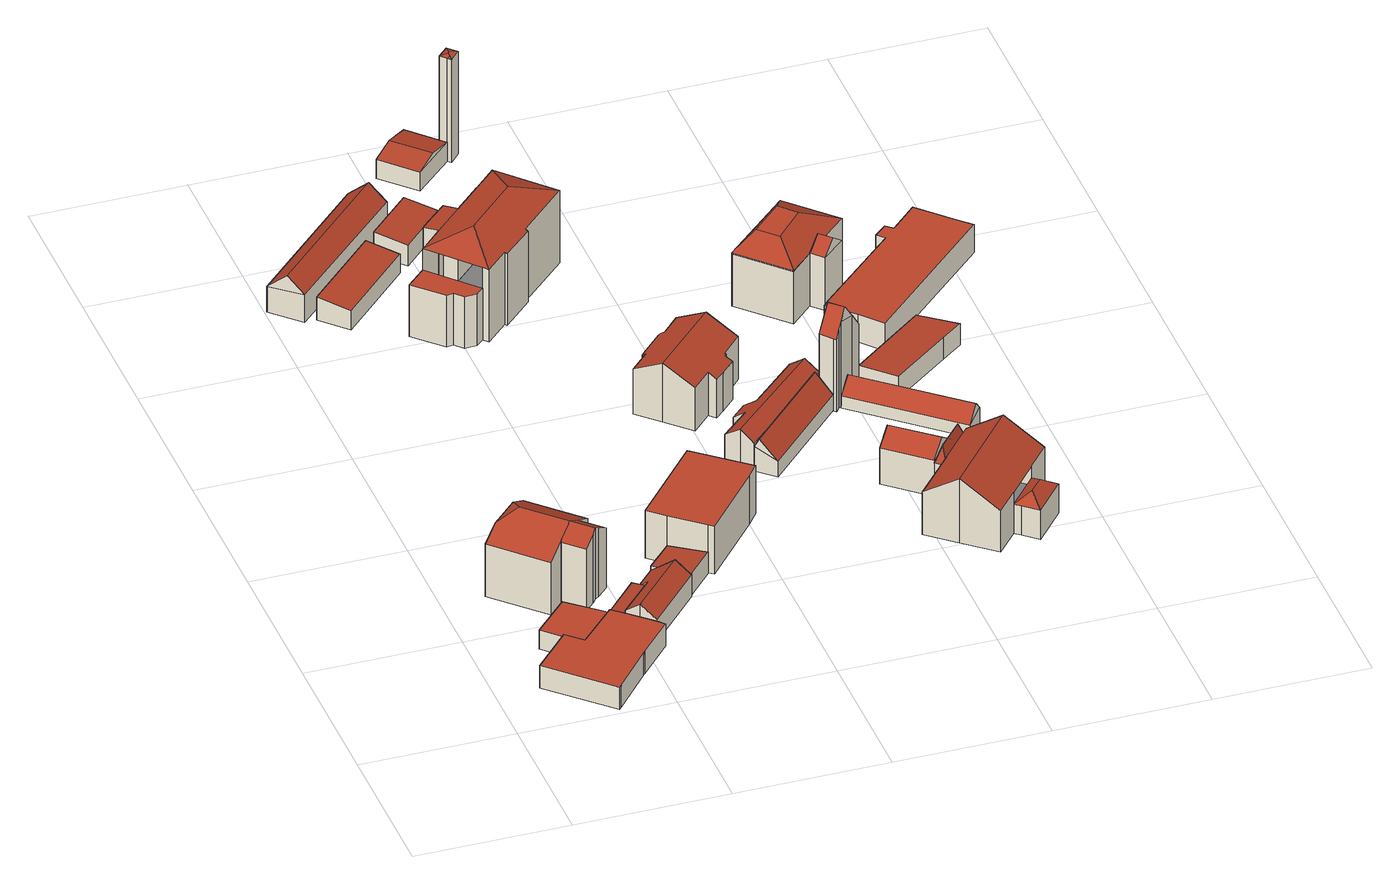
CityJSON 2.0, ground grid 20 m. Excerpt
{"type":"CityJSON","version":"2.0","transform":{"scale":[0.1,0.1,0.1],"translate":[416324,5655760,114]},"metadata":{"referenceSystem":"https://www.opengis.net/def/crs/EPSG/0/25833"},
"CityObjects":{
"building1":{"type":"Building","attributes":{"Dachtyp_tdc":"tdcPolyFlatRoof","Gemeindeschluessel":14612000,"Dachneigung":0,"QualitaetDacherkennung":68,"Geometrietyp2DReferenz":"3000","measuredHeight":3.18,"function":"31001_9998","roofType":"1000"},"geometry":[{"type":"Solid","lod":"2","boundaries":[[[[0,1,2,3]],[[1,4,5,2]],[[4,6,7,5]],[[6,8,9,7]],[[8,10,11,9]],[[10,12,13,11]],[[12,14,15,13]],[[14,16,17,15]],[[16,18,19,17]],[[18,20,21,19]],[[20,0,3,21]],[[20,18,16,14,12,10,8,6,4,1,0]],[[3,2,5,7,9,11,13,15,17,19,21]]]],"semantics":{"surfaces":[{"type":"WallSurface"},{"type":"RoofSurface"},{"type":"GroundSurface"}],"values":[[0,0,0,0,0,0,0,0,0,0,0,1,2]]}}]},
"building2":{"type":"Building","attributes":{"Dachtyp_tdc":"tdcPolyFlatRoof","Gemeindeschluessel":14612000,"Dachneigung":0,"QualitaetDacherkennung":57,"Geometrietyp2DReferenz":"3000","measuredHeight":2.69,"function":"31001_9998","roofType":"1000"},"geometry":[{"type":"Solid","lod":"2","boundaries":[[[[22,23,24,25]],[[23,26,27,24]],[[26,28,29,27]],[[28,30,31,29]],[[30,22,25,31]],[[30,28,26,23,22]],[[25,24,27,29,31]]]],"semantics":{"surfaces":[{"type":"WallSurface"},{"type":"RoofSurface"},{"type":"GroundSurface"}],"values":[[0,0,0,0,0,1,2]]}}]},
"building3":{"type":"Building","attributes":{"Gemeindeschluessel":14612000,"Geometrietyp2DReferenz":"3000","function":"31001_9998","roofType":"9999"},"children":["building3-1","building3-2"]},
"building3-1":{"type":"BuildingPart","attributes":{"Dachtyp_tdc":"tdcGableRoof","Dachneigung":32.23,"QualitaetDacherkennung":63,"Geometrietyp2DReferenz":"3000","measuredHeight":10.36,"roofType":"3100"},"parents":["building3"],"geometry":[{"type":"MultiSurface","lod":"2","boundaries":[[[32,33,34,35]],[[36,37,38,39]],[[37,40,41,38]],[[40,42,43,41]],[[42,44,45,43]],[[44,46,47,45]],[[46,32,35,47]],[[42,40,37,36,48,49]],[[49,50,33,32,46,44,42]],[[35,34,51,39,38,41,43,45,47]]],"semantics":{"surfaces":[{"type":"WallSurface"},{"type":"RoofSurface"},{"type":"GroundSurface"}],"values":[0,0,0,0,0,0,0,1,1,2]}}]},
"building3-2":{"type":"BuildingPart","attributes":{"Dachtyp_tdc":"tdcGableAndHippedGRoof","Dachneigung":28.28,"QualitaetDacherkennung":43,"Geometrietyp2DReferenz":"3000","measuredHeight":10.27,"roofType":"9999"},"parents":["building3"],"geometry":[{"type":"MultiSurface","lod":"2","boundaries":[[[52,36,39]],[[53,54,35,34,33]],[[54,55,56,35]],[[55,57,58,56]],[[57,59,60,58]],[[59,61,62,60]],[[61,63,64,62]],[[63,65,66,64]],[[65,52,39,66]],[[61,59,67]],[[59,57,55,54,53,50,49,67]],[[49,68,48,52,65,63,61,67]],[[39,51,34,35,56,58,60,62,64,66]]],"semantics":{"surfaces":[{"type":"WallSurface"},{"type":"RoofSurface"},{"type":"GroundSurface"}],"values":[0,0,0,0,0,0,0,0,0,1,1,1,2]}}]},
"building4":{"type":"Building","attributes":{"Dachtyp_tdc":"tdcPolyFlatRoof","Gemeindeschluessel":14612000,"Dachneigung":5.61,"QualitaetDacherkennung":56,"Geometrietyp2DReferenz":"3000","measuredHeight":2.81,"function":"31001_9998","roofType":"2100"},"geometry":[{"type":"Solid","lod":"2","boundaries":[[[[69,70,71,72]],[[70,73,74,71]],[[73,75,76,74]],[[75,77,78,76]],[[77,79,80,78]],[[79,69,72,80]],[[79,77,75,73,70,69]],[[72,71,74,76,78,80]]]],"semantics":{"surfaces":[{"type":"WallSurface"},{"type":"RoofSurface"},{"type":"GroundSurface"}],"values":[[0,0,0,0,0,0,1,2]]}}]},
"building5":{"type":"Building","attributes":{"Dachtyp_tdc":"tdcGableRoof","Gemeindeschluessel":14612000,"Dachneigung":36.35,"QualitaetDacherkennung":75,"Geometrietyp2DReferenz":"3000","measuredHeight":4.66,"function":"31001_9998","roofType":"3100"},"geometry":[{"type":"Solid","lod":"2","boundaries":[[[[81,82,83,78]],[[82,84,85,83]],[[84,86,87,85]],[[86,88,89,87]],[[88,90,91,89]],[[90,92,72,91]],[[92,93,80,72]],[[93,81,78,80]],[[90,88,86,84]],[[84,82,81,93,92,90]],[[78,83,85,87,89,91,72,80]]]],"semantics":{"surfaces":[{"type":"WallSurface"},{"type":"RoofSurface"},{"type":"GroundSurface"}],"values":[[0,0,0,0,0,0,0,0,1,1,2]]}}]},
"building6":{"type":"Building","attributes":{"Dachtyp_tdc":"tdcPolyFlatRoof","Gemeindeschluessel":14612000,"Dachneigung":4.17,"QualitaetDacherkennung":59,"Geometrietyp2DReferenz":"3000","measuredHeight":3.15,"function":"31001_9998","roofType":"2100"},"geometry":[{"type":"Solid","lod":"2","boundaries":[[[[94,95,96,97]],[[95,98,99,96]],[[98,100,101,99]],[[100,94,97,101]],[[100,98,95,94]],[[97,96,99,101]]]],"semantics":{"surfaces":[{"type":"WallSurface"},{"type":"RoofSurface"},{"type":"GroundSurface"}],"values":[[0,0,0,0,1,2]]}}]},
"building7":{"type":"Building","attributes":{"Dachtyp_tdc":"tdcPolyFlatRoof","Gemeindeschluessel":14612000,"Dachneigung":7.05,"QualitaetDacherkennung":81,"Geometrietyp2DReferenz":"3000","measuredHeight":3.3,"function":"31001_9998","roofType":"2100"},"geometry":[{"type":"Solid","lod":"2","boundaries":[[[[102,103,104,105]],[[103,106,107,104]],[[106,108,109,107]],[[108,102,105,109]],[[108,106,103,102]],[[105,104,107,109]]]],"semantics":{"surfaces":[{"type":"WallSurface"},{"type":"RoofSurface"},{"type":"GroundSurface"}],"values":[[0,0,0,0,1,2]]}}]},
"building8":{"type":"Building","attributes":{"Dachtyp_tdc":"tdcGableRoof","Gemeindeschluessel":14612000,"Dachneigung":41.86,"QualitaetDacherkennung":81,"Geometrietyp2DReferenz":"3000","measuredHeight":6.04,"function":"31001_9998","roofType":"3100"},"geometry":[{"type":"Solid","lod":"2","boundaries":[[[[110,111,112,113]],[[111,114,115,112]],[[114,116,117,115]],[[116,110,113,117]],[[114,111,118]],[[110,116,119]],[[111,110,119,118]],[[116,114,118,119]],[[113,112,115,117]]]],"semantics":{"surfaces":[{"type":"WallSurface"},{"type":"RoofSurface"},{"type":"GroundSurface"}],"values":[[0,0,0,0,0,0,1,1,2]]}}]},
"building9":{"type":"Building","attributes":{"Dachtyp_tdc":"tdcPolyFlatRoof","Gemeindeschluessel":14612000,"Dachneigung":0,"QualitaetDacherkennung":75,"Geometrietyp2DReferenz":"3000","measuredHeight":6.92,"function":"31001_9998","roofType":"1000"},"geometry":[{"type":"Solid","lod":"2","boundaries":[[[[120,121,122,123]],[[121,124,125,122]],[[124,126,127,125]],[[126,128,129,127]],[[128,130,131,129]],[[130,132,133,131]],[[132,120,123,133]],[[132,130,128,126,124,121,120]],[[123,122,125,127,129,131,133]]]],"semantics":{"surfaces":[{"type":"WallSurface"},{"type":"RoofSurface"},{"type":"GroundSurface"}],"values":[[0,0,0,0,0,0,0,1,2]]}}]},
"building10":{"type":"Building","attributes":{"Dachtyp_tdc":"tdcPolyFlatRoof","Gemeindeschluessel":14612000,"Dachneigung":7.01,"QualitaetDacherkennung":73,"Geometrietyp2DReferenz":"3000","measuredHeight":3.53,"function":"31001_9998","roofType":"2100"},"geometry":[{"type":"Solid","lod":"2","boundaries":[[[[134,135,136,137]],[[135,138,139,136]],[[138,140,141,139]],[[140,134,137,141]],[[140,138,135,134]],[[137,136,139,141]]]],"semantics":{"surfaces":[{"type":"WallSurface"},{"type":"RoofSurface"},{"type":"GroundSurface"}],"values":[[0,0,0,0,1,2]]}}]},
"building11":{"type":"Building","attributes":{"Gemeindeschluessel":14612000,"Geometrietyp2DReferenz":"3000","function":"31001_9998","roofType":"9999"},"children":["building11-1","building11-2","building11-3"]},
"building11-1":{"type":"BuildingPart","attributes":{"Dachtyp_tdc":"tdcPolyFlatRoof","Dachneigung":6.2,"QualitaetDacherkennung":50,"Geometrietyp2DReferenz":"3000","measuredHeight":10.48,"roofType":"2100"},"parents":["building11"],"geometry":[{"type":"MultiSurface","lod":"2","boundaries":[[[142,143,144,145]],[[142,146,147,143]],[[146,148,149,147]],[[148,150,151,149]],[[150,152,153,151]],[[152,154,155,153]],[[152,150,148,146,142,145,154]],[[144,143,147,149,151,153,155]]],"semantics":{"surfaces":[{"type":"WallSurface"},{"type":"RoofSurface"},{"type":"GroundSurface"}],"values":[0,0,0,0,0,0,1,2]}}]},
"building11-2":{"type":"BuildingPart","attributes":{"Dachtyp_tdc":"tdcPolyFlatRoof","Dachneigung":0,"QualitaetDacherkennung":50,"Geometrietyp2DReferenz":"3000","measuredHeight":7.4,"roofType":"1000"},"parents":["building11"],"geometry":[{"type":"MultiSurface","lod":"2","boundaries":[[[156,157,158,159]],[[157,160,161,158]],[[160,162,163,161]],[[162,164,165,163]],[[164,166,167,165]],[[166,168,169,167]],[[168,170,171,169]],[[168,166,164,162,160,157,156,170]],[[171,159,158,161,163,165,167,169]]],"semantics":{"surfaces":[{"type":"WallSurface"},{"type":"RoofSurface"},{"type":"GroundSurface"}],"values":[0,0,0,0,0,0,0,1,2]}}]},
"building11-3":{"type":"BuildingPart","attributes":{"Dachtyp_tdc":"tdcHipRoof","Dachneigung":24.29,"QualitaetDacherkennung":73,"Geometrietyp2DReferenz":"3000","measuredHeight":12.41,"roofType":"3200"},"parents":["building11"],"geometry":[{"type":"MultiSurface","lod":"2","boundaries":[[[172,173,174,175]],[[173,176,177,174]],[[176,178,156,159,177]],[[179,180,171,170]],[[180,145,144,171]],[[154,181,155]],[[181,182,183,155]],[[182,184,185,183]],[[184,186,187,185]],[[186,188,189,187]],[[188,172,175,189]],[[184,182,190]],[[179,178,176,191]],[[182,181,154,145,180,179,191,190]],[[176,173,172,188,186,184,190,191]],[[175,174,177,159,171,144,155,183,185,187,189]]],"semantics":{"surfaces":[{"type":"WallSurface"},{"type":"RoofSurface"},{"type":"GroundSurface"}],"values":[0,0,0,0,0,0,0,0,0,0,0,1,1,1,1,2]}}]},
"building12":{"type":"Building","attributes":{"Dachtyp_tdc":"tdcGableRoof","Gemeindeschluessel":14612000,"Dachneigung":28.19,"QualitaetDacherkennung":68,"Geometrietyp2DReferenz":"3000","measuredHeight":8.42,"function":"31001_9998","roofType":"3100"},"geometry":[{"type":"Solid","lod":"2","boundaries":[[[[192,193,194,195]],[[193,196,197,194]],[[196,198,199,197]],[[198,200,201,199]],[[200,202,203,201]],[[202,204,205,203]],[[204,206,207,205]],[[206,208,209,207]],[[208,210,211,209]],[[210,212,213,211]],[[212,214,215,213]],[[214,216,217,215]],[[216,218,219,217]],[[218,220,221,219]],[[220,222,223,221]],[[222,224,225,223]],[[224,226,227,225]],[[226,228,229,227]],[[228,192,195,229]],[[224,222,220,218,216,214,212,210,208,206,204]],[[204,202,200,198,196,193,192,228,226,224]],[[195,194,197,199,201,203,205,207,209,211,213,215,217,219,221,223,225,227,229]]]],"semantics":{"surfaces":[{"type":"WallSurface"},{"type":"RoofSurface"},{"type":"GroundSurface"}],"values":[[0,0,0,0,0,0,0,0,0,0,0,0,0,0,0,0,0,0,0,1,1,2]]}}]},
"building13":{"type":"Building","attributes":{"Dachtyp_tdc":"tdcFreeFormRoof","Gemeindeschluessel":14612000,"Dachneigung":11.57,"QualitaetDacherkennung":55,"Geometrietyp2DReferenz":"3000","measuredHeight":3.42,"function":"31001_9998","roofType":"5000"},"geometry":[{"type":"Solid","lod":"2","boundaries":[[[[230,231,232,233]],[[231,234,235,232]],[[234,236,237,235]],[[236,238,239,237]],[[238,230,233,239]],[[240,236,234,231,241]],[[238,240,241,230]],[[231,230,241]],[[238,236,240]],[[233,232,235,237,239]]]],"semantics":{"surfaces":[{"type":"WallSurface"},{"type":"RoofSurface"},{"type":"GroundSurface"}],"values":[[0,0,0,0,0,1,1,0,0,2]]}}]},
"building14":{"type":"Building","attributes":{"Dachtyp_tdc":"tdcFreeFormRoof","Gemeindeschluessel":14612000,"Dachneigung":36.95,"QualitaetDacherkennung":44,"Geometrietyp2DReferenz":"3000","measuredHeight":5.37,"function":"31001_9998","roofType":"5000"},"geometry":[{"type":"Solid","lod":"2","boundaries":[[[[242,243,244,245]],[[243,246,247,244]],[[248,249,250,251,252]],[[252,253,254,255,246,243,242,248]],[[247,256,257,258,259,260,261,262,263,245,244]],[[248,242,245,263]],[[246,255,256,247]],[[255,254,257,256]],[[254,253,258,257]],[[253,252,259,258]],[[252,251,260,259]],[[251,250,261,260]],[[250,249,262,261]],[[249,248,263,262]]]],"semantics":{"surfaces":[{"type":"WallSurface"},{"type":"RoofSurface"},{"type":"GroundSurface"}],"values":[[0,0,1,1,2,0,0,0,0,0,0,0,0,0]]}}]},
"building15":{"type":"Building","attributes":{"Dachtyp_tdc":"tdcFreeFormRoof","Gemeindeschluessel":14612000,"Dachneigung":45.11,"QualitaetDacherkennung":18,"Geometrietyp2DReferenz":"3000","measuredHeight":4.7,"function":"31001_9998","roofType":"5000"},"geometry":[{"type":"Solid","lod":"2","boundaries":[[[[264,265,261,262]],[[265,266,267,261]],[[266,268,269,267]],[[268,270,271,269]],[[270,264,262,271]],[[268,266,272,273,270]],[[273,272,265,264]],[[266,265,272]],[[264,270,273]],[[262,261,267,269,271]]]],"semantics":{"surfaces":[{"type":"WallSurface"},{"type":"RoofSurface"},{"type":"GroundSurface"}],"values":[[0,0,0,0,0,1,1,0,0,2]]}}]},
"building16":{"type":"Building","attributes":{"Dachtyp_tdc":"tdcFreeFormRoof","Gemeindeschluessel":14612000,"Dachneigung":13.47,"QualitaetDacherkennung":9,"Geometrietyp2DReferenz":"3000","measuredHeight":14.96,"function":"31001_9998","roofType":"5000"},"geometry":[{"type":"Solid","lod":"2","boundaries":[[[[274,275,237,276]],[[275,277,235,237]],[[277,278,279,235]],[[278,280,281,279]],[[280,274,276,281]],[[282,280,278]],[[283,282,278,277]],[[284,283,277,275]],[[284,275,274]],[[282,283,284,274,280]],[[276,237,235,279,281]]]],"semantics":{"surfaces":[{"type":"WallSurface"},{"type":"RoofSurface"},{"type":"GroundSurface"}],"values":[[0,0,0,0,0,1,1,1,1,1,2]]}}]},
"building17":{"type":"Building","attributes":{"Dachtyp_tdc":"tdcFreeFormRoof","Gemeindeschluessel":14612000,"Dachneigung":51.75,"QualitaetDacherkennung":5,"Geometrietyp2DReferenz":"3000","measuredHeight":13.47,"function":"31001_9998","roofType":"5000"},"geometry":[{"type":"Solid","lod":"2","boundaries":[[[[285,286,287,288]],[[286,289,290,287]],[[289,291,292,290]],[[291,293,294,292]],[[293,295,296,294]],[[295,297,298,296]],[[297,299,300,298]],[[299,285,288,300]],[[293,291,289,301,302]],[[297,295,302,301,286,285,299]],[[295,293,302]],[[289,286,301]],[[288,287,290,292,294,296,298,300]]]],"semantics":{"surfaces":[{"type":"WallSurface"},{"type":"RoofSurface"},{"type":"GroundSurface"}],"values":[[0,0,0,0,0,0,0,0,1,1,0,0,2]]}}]},
"building18":{"type":"Building","attributes":{"Gemeindeschluessel":14612000,"Geometrietyp2DReferenz":"3000","function":"31001_9998","roofType":"9999"},"children":["building18-1","building18-2","building18-3","building18-4"]},
"building18-1":{"type":"BuildingPart","attributes":{"Dachtyp_tdc":"tdcGableRoof","Dachneigung":38.38,"QualitaetDacherkennung":68,"Geometrietyp2DReferenz":"3000","measuredHeight":6.99,"roofType":"3100"},"parents":["building18"],"geometry":[{"type":"MultiSurface","lod":"2","boundaries":[[[303,304,305,306,307]],[[304,308,309,305]],[[308,310,311,312,309]],[[308,304,313]],[[303,310,314]],[[304,303,314,313]],[[310,308,313,314]],[[306,305,309,312]]],"semantics":{"surfaces":[{"type":"WallSurface"},{"type":"RoofSurface"},{"type":"GroundSurface"}],"values":[0,0,0,0,0,1,1,2]}}]},
"building18-2":{"type":"BuildingPart","attributes":{"Dachtyp_tdc":"tdcFreeFormRoof","Dachneigung":71.19,"QualitaetDacherkennung":28,"Geometrietyp2DReferenz":"3000","measuredHeight":7.04,"roofType":"5000"},"parents":["building18"],"geometry":[{"type":"MultiSurface","lod":"2","boundaries":[[[311,315,316,312]],[[315,317,318,316]],[[319,307,306,320]],[[321,317,315]],[[322,321,315,311,307]],[[322,307,319]],[[321,322,319,317]],[[306,312,316,318,320]]],"semantics":{"surfaces":[{"type":"WallSurface"},{"type":"RoofSurface"},{"type":"GroundSurface"}],"values":[0,0,0,1,1,1,1,2]}}]},
"building18-3":{"type":"BuildingPart","attributes":{"Dachtyp_tdc":"tdcGableRoof","Dachneigung":32.5,"QualitaetDacherkennung":66,"Geometrietyp2DReferenz":"3000","measuredHeight":9.21,"roofType":"3100"},"parents":["building18"],"geometry":[{"type":"MultiSurface","lod":"2","boundaries":[[[323,324,325,318,317]],[[324,326,327,325]],[[326,328,329,327]],[[328,330,331,329]],[[330,332,331]],[[333,334,335]],[[333,336,337,334]],[[336,338,339,337]],[[338,340,341,339]],[[340,342,319,320,341]],[[338,336,333,330,328,326]],[[326,324,323,342,340,338]],[[318,325,327,329,331,334,337,339,341,320]]],"semantics":{"surfaces":[{"type":"WallSurface"},{"type":"RoofSurface"},{"type":"GroundSurface"}],"values":[0,0,0,0,0,0,0,0,0,0,1,1,2]}}]},
"building18-4":{"type":"BuildingPart","attributes":{"Dachtyp_tdc":"tdcFreeFormRoof","Dachneigung":36.28,"QualitaetDacherkennung":24,"Geometrietyp2DReferenz":"3000","measuredHeight":5.43,"roofType":"5000"},"parents":["building18"],"geometry":[{"type":"MultiSurface","lod":"2","boundaries":[[[343,344,345,346]],[[344,347,348,345]],[[347,335,334,348]],[[332,349,350,331]],[[335,347,344,351]],[[344,343,352,351]],[[343,349,332,352]],[[332,335,351,352]],[[346,345,348,334,331,350]],[[349,343,346,350]]],"semantics":{"surfaces":[{"type":"WallSurface"},{"type":"RoofSurface"},{"type":"GroundSurface"}],"values":[0,0,0,0,1,1,1,1,2,0]}}]},
"building19":{"type":"Building","attributes":{"Dachtyp_tdc":"tdcGableRoof","Gemeindeschluessel":14612000,"Dachneigung":46.58,"QualitaetDacherkennung":46,"Geometrietyp2DReferenz":"3000","measuredHeight":3.65,"function":"31001_9998","roofType":"3100"},"geometry":[{"type":"Solid","lod":"2","boundaries":[[[[353,354,355,356]],[[354,357,358,355]],[[357,359,360,358]],[[359,353,356,360]],[[357,354,361]],[[353,359,362]],[[354,353,362,361]],[[359,357,361,362]],[[356,355,358,360]]]],"semantics":{"surfaces":[{"type":"WallSurface"},{"type":"RoofSurface"},{"type":"GroundSurface"}],"values":[[0,0,0,0,0,0,1,1,2]]}}]},
"building20":{"type":"Building","attributes":{"Gemeindeschluessel":14612000,"Geometrietyp2DReferenz":"3000","function":"31001_9998","roofType":"9999"},"children":["building20-1","building20-2"]},
"building20-1":{"type":"BuildingPart","attributes":{"Dachtyp_tdc":"tdcGableRoof","Dachneigung":38.56,"QualitaetDacherkennung":57,"Geometrietyp2DReferenz":"3000","measuredHeight":9.2,"roofType":"3100"},"parents":["building20"],"geometry":[{"type":"MultiSurface","lod":"2","boundaries":[[[363,364,365,366]],[[364,367,368,365]],[[367,369,370,371,368]],[[367,364,372]],[[363,373,369,374]],[[364,363,374,372]],[[369,367,372,374]],[[366,365,368,371]]],"semantics":{"surfaces":[{"type":"WallSurface"},{"type":"RoofSurface"},{"type":"GroundSurface"}],"values":[0,0,0,0,0,1,1,2]}}]},
"building20-2":{"type":"BuildingPart","attributes":{"Dachtyp_tdc":"tdcCutTentRoof","Dachneigung":29.54,"QualitaetDacherkennung":62,"Geometrietyp2DReferenz":"3000","measuredHeight":9.57,"roofType":"9999"},"parents":["building20"],"geometry":[{"type":"MultiSurface","lod":"2","boundaries":[[[375,376,377,378]],[[376,379,380,377]],[[379,381,363,366,380]],[[370,382,383,371]],[[382,375,378,383]],[[384,385,386,387]],[[376,384,387,388]],[[379,376,388,389]],[[381,379,389,386,385,370]],[[389,388,387,386]],[[370,385,382]],[[381,370,373]],[[382,385,384,375]],[[375,384,376]],[[378,377,380,366,371,383]]],"semantics":{"surfaces":[{"type":"WallSurface"},{"type":"RoofSurface"},{"type":"GroundSurface"}],"values":[0,0,0,0,0,1,1,1,1,1,0,0,0,0,2]}}]},
"building21":{"type":"Building","attributes":{"Dachtyp_tdc":"tdcPolyFlatRoof","Gemeindeschluessel":14612000,"Dachneigung":3.06,"QualitaetDacherkennung":69,"Geometrietyp2DReferenz":"3000","measuredHeight":3.16,"function":"31001_9998","roofType":"2100"},"geometry":[{"type":"Solid","lod":"2","boundaries":[[[[390,391,392,393]],[[391,394,395,392]],[[394,396,397,395]],[[396,398,399,397]],[[398,390,393,399]],[[398,396,394,391,390]],[[393,392,395,397,399]]]],"semantics":{"surfaces":[{"type":"WallSurface"},{"type":"RoofSurface"},{"type":"GroundSurface"}],"values":[[0,0,0,0,0,1,2]]}}]},
"building22":{"type":"Building","attributes":{"Dachtyp_tdc":"tdcPolyFlatRoof","Gemeindeschluessel":14612000,"Dachneigung":0,"QualitaetDacherkennung":80,"Geometrietyp2DReferenz":"3000","measuredHeight":4.05,"function":"31001_9998","roofType":"1000"},"geometry":[{"type":"Solid","lod":"2","boundaries":[[[[400,401,402,403]],[[401,404,405,402]],[[404,406,407,405]],[[406,408,409,407]],[[408,410,411,409]],[[410,412,413,411]],[[412,414,415,413]],[[414,416,417,415]],[[416,418,419,417]],[[418,420,421,419]],[[420,400,403,421]],[[420,418,416,414,412,410,408,406,404,401,400]],[[403,402,405,407,409,411,413,415,417,419,421]]]],"semantics":{"surfaces":[{"type":"WallSurface"},{"type":"RoofSurface"},{"type":"GroundSurface"}],"values":[[0,0,0,0,0,0,0,0,0,0,0,1,2]]}}]}
},
"vertices":[
[183,68,36],[181,66,36],[181,66,4],[183,68,4],[134,11,36],[134,11,4],[131,8,36],[131,8,4],[56,81,36],[56,81,4],[104,133,36],[104,133,4],[124,114,36],[124,114,4],[172,164,36],[172,164,4],[187,151,36],[187,151,4],[217,123,36],[217,123,4],[225,114,36],[225,114,4],
[124,114,32],[104,133,32],[104,133,5],[124,114,5],[81,156,32],[81,156,5],[126,203,32],[126,203,5],[172,164,32],[172,164,5],
[135,234,95],[135,235,95],[135,235,7],[135,234,7],[171,272,93],[196,247,93],[196,247,7],[171,272,7],[182,233,106],[182,233,7],[176,228,110],[176,228,7],[171,222,105],[171,222,7],[159,210,95],[159,210,7],[163,263,101],[152,252,110],[149,249,108],[152,252,7],
[171,272,94],[135,235,97],[135,234,97],[116,215,82],[116,215,7],[55,277,82],[55,277,7],[74,296,96],[74,296,7],[108,330,96],[108,330,7],[127,348,82],[127,348,7],[187,288,82],[187,288,7],[105,299,110],[152,252,109],
[187,151,35],[172,164,33],[172,164,7],[187,151,7],[175,168,33],[175,168,7],[216,212,33],[216,212,7],[222,206,34],[222,206,7],[231,198,35],[231,198,7],
[222,206,30],[247,233,30],[247,233,7],[270,212,54],[270,212,7],[286,197,38],[286,197,7],[217,123,38],[217,123,7],[201,138,54],[201,138,7],[187,151,40],[231,198,40],
[286,197,40],[247,233,36],[247,233,9],[286,197,9],[279,267,36],[279,267,9],[319,233,40],[319,233,9],
[143,969,44],[175,937,38],[175,937,11],[143,969,11],[82,844,38],[82,844,11],[50,877,44],[50,877,11],
[2,918,43],[156,1070,42],[156,1070,6],[2,918,6],[192,1034,45],[192,1034,6],[37,883,46],[37,883,6],[175,1051,66],[21,899,66],
[397,312,79],[325,228,79],[325,228,10],[397,312,10],[319,233,79],[319,233,10],[279,267,79],[279,267,10],[258,286,79],[258,286,10],[345,387,79],[345,387,10],[412,331,79],[412,331,10],
[190,951,38],[158,984,43],[158,984,8],[190,951,8],[215,1040,43],[215,1040,8],[247,1008,38],[247,1008,8],
[183,876,115],[183,876,12],[197,861,12],[197,861,117],[192,885,115],[192,885,12],[207,899,115],[207,899,12],[220,911,115],[220,911,12],[234,897,117],[234,897,12],[269,931,117],[269,931,12],
[222,773,86],[212,764,86],[212,764,12],[222,773,12],[196,763,86],[196,763,12],[186,774,86],[186,774,12],[177,773,86],[177,773,12],[142,808,86],[142,808,12],[166,831,86],[166,831,12],[167,832,86],[167,832,12],
[259,792,115],[257,794,116],[257,794,12],[259,792,12],[228,766,116],[228,766,12],[222,773,116],[167,832,117],[167,832,116],[269,931,116],[298,959,117],[298,959,12],[360,894,116],[360,894,12],[296,832,116],[296,832,12],[298,829,114],[298,829,12],[296,895,136],[231,831,136],
[361,596,75],[364,600,75],[364,600,13],[361,596,13],[392,629,75],[392,629,13],[396,632,75],[396,632,13],[400,629,78],[400,629,13],[423,653,78],[423,653,13],[451,626,97],[451,626,13],[481,596,75],[481,596,13],[455,569,75],[455,569,13],[456,568,73],[456,568,13],[454,565,73],[454,565,13],[461,559,68],[461,559,13],[443,540,68],[443,540,13],[431,529,68],[431,529,13],[423,537,75],[423,537,13],[398,512,75],[398,512,13],[368,542,97],[368,542,13],[340,569,78],[340,569,13],[364,593,78],[364,593,13],
[214,1138,33],[265,1186,33],[265,1186,6],[214,1138,6],[298,1152,33],[298,1152,6],[305,1144,33],[305,1144,6],[255,1096,33],[255,1096,6],[279,1119,40],[238,1161,40],
[409,436,55],[447,472,55],[447,472,16],[409,436,16],[436,484,42],[436,484,16],[423,421,69],[436,407,55],[548,513,55],[557,521,55],[543,535,69],[529,549,55],[468,491,55],[456,503,42],[456,503,16],[468,491,16],[529,549,16],[543,535,16],[557,521,16],[548,513,16],[436,407,16],[423,421,16],
[436,407,51],[548,513,62],[552,509,58],[552,509,16],[565,495,38],[565,495,16],[459,386,38],[459,386,16],[548,513,63],[441,403,63],
[309,1140,154],[305,1144,154],[309,1140,6],[298,1152,154],[311,1165,154],[311,1165,6],[322,1154,154],[322,1154,6],[311,1154,156],[309,1152,156],[309,1147,155],
[565,495,119],[552,509,120],[552,509,15],[565,495,15],[597,554,100],[597,554,15],[612,539,101],[612,539,15],[599,525,125],[599,525,15],[577,502,136],[577,502,15],[573,498,128],[573,498,15],[568,492,119],[568,492,15],[569,527,150],[585,511,150],
[623,296,62],[570,341,62],[570,341,10],[623,296,10],[623,296,58],[603,379,60],[603,379,10],[656,334,60],[656,334,58],[656,334,10],[586,359,80],[639,314,80],
[665,344,58],[665,344,10],[676,334,58],[676,334,10],[635,286,58],[635,286,10],[665,334,80],[634,297,81],
[676,334,71],[677,334,71],[677,334,10],[712,304,102],[712,304,10],[752,270,69],[752,270,10],[725,238,69],[725,238,10],[725,238,52],[687,193,69],[687,193,10],[687,193,52],[660,162,69],[660,162,10],[620,195,102],[620,195,10],[584,226,71],[584,226,10],[635,286,71],
[751,216,52],[713,171,52],[713,171,10],[751,216,10],[695,187,52],[695,187,10],[733,232,52],[733,232,10],[711,195,65],[727,214,65],
[599,525,35],[722,419,35],[722,419,12],[599,525,12],[702,395,29],[702,395,12],[577,502,29],[577,502,12],[714,409,49],[590,515,49],
[642,745,85],[657,730,85],[657,730,11],[642,745,11],[625,700,87],[625,700,11],[611,715,87],[611,715,86],[611,715,11],[640,714,103],[642,744,86],[626,729,103],
[524,745,86],[614,831,86],[614,831,11],[524,745,11],[671,772,86],[671,772,11],[642,745,86],[581,686,86],[581,686,11],[524,745,87],[581,686,87],[580,733,106],[558,756,106],[597,793,107],[617,772,107],
[648,498,44],[612,539,41],[612,539,13],[648,498,13],[710,616,41],[710,616,13],[752,578,44],[752,578,13],[724,557,44],[724,557,13],
[814,770,53],[830,754,53],[830,754,13],[814,770,13],[664,595,53],[664,595,13],[640,623,53],[640,623,13],[608,653,53],[608,653,13],[616,662,53],[616,662,13],[722,762,53],[722,762,13],[713,771,53],[713,771,13],[729,786,53],[729,786,13],[738,778,53],[738,778,13],[773,812,53],[773,812,13]
]}
